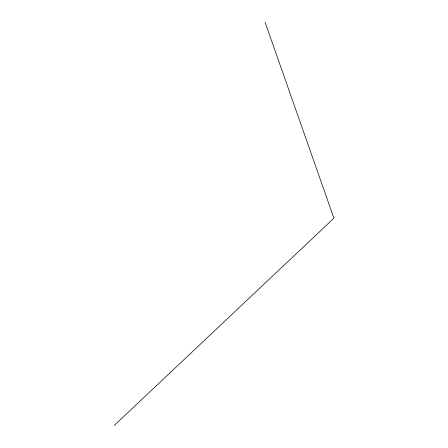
<?xml version="1.0" encoding="UTF-8"?>
<svg xmlns="http://www.w3.org/2000/svg" width="448" height="448" viewBox="0 0 448 448"><rect width="100%" height="100%" fill="white"/><g stroke="black" fill="none" stroke-linecap="round" stroke-linejoin="round"><path stroke-width="0.67" d="M114.094 425.6L333.906 218.187L265.132 22.4"/></g></svg>
